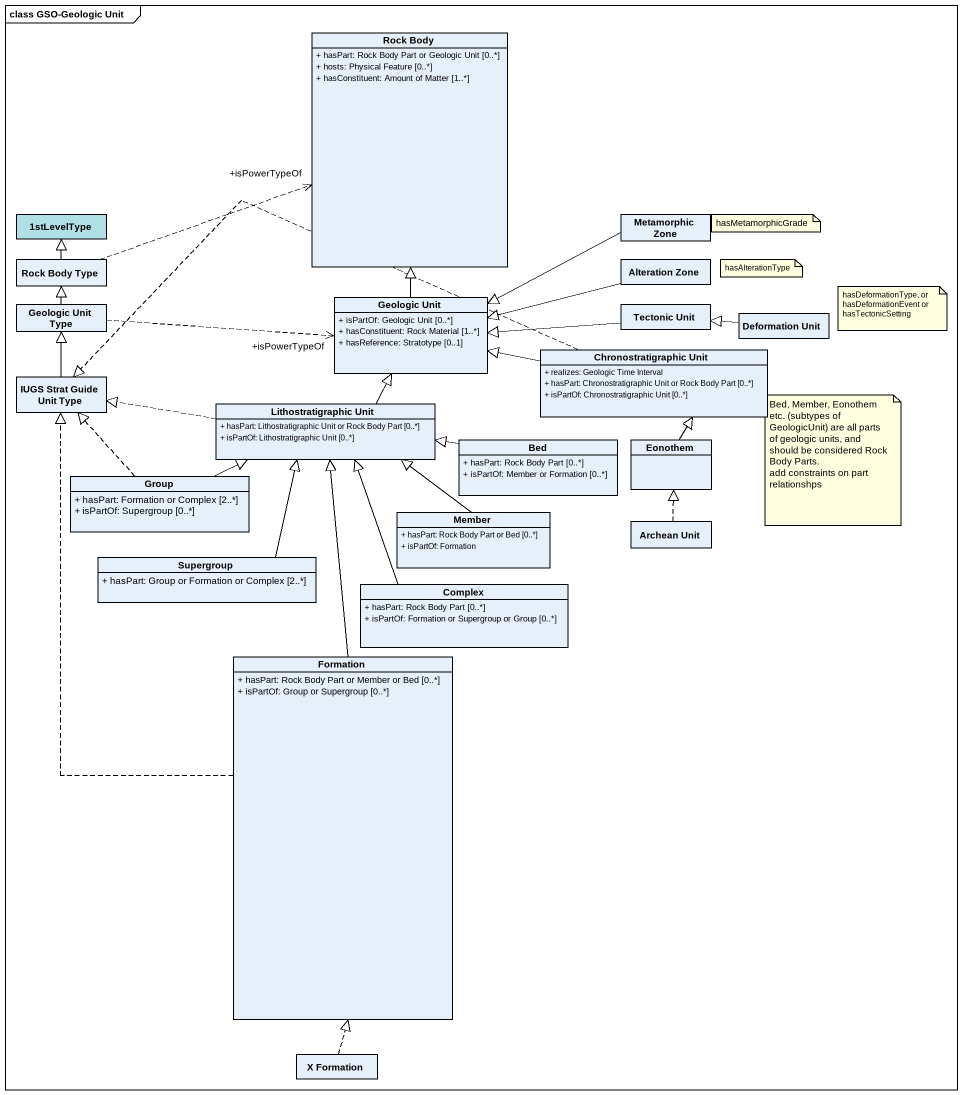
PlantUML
@startuml
mainframe class GSO-Geologic Unit
hide circle
hide empty members
skinparam classAttributeIconSize 0
class "Rock Body" as Rock_Body {
  + hasPart: Rock Body Part or Geologic Unit [0..*]
  + hosts: Physical Feature [0..*]
  + hasConstituent: Amount of Matter [1..*]
}
class "1stLevelType" as c1stLevelType #B0E0E6
class "Metamorphic Zone" as Metamorphic_Zone
class "Rock Body Type" as Rock_Body_Type
class "Alteration Zone" as Alteration_Zone
class "Geologic Unit Type" as Geologic_Unit_Type
class "Geologic Unit" as Geologic_Unit {
  + isPartOf: Geologic Unit [0..*]
  + hasConstituent: Rock Material [1..*]
  + hasReference: Stratotype [0..1]
}
class "Tectonic Unit" as Tectonic_Unit
class "Deformation Unit" as Deformation_Unit
class "Chronostratigraphic Unit" as Chronostratigraphic_Unit {
  + realizes: Geologic Time Interval
  + hasPart: Chronostratigraphic Unit or Rock Body Part [0..*]
  + isPartOf: Chronostratigraphic Unit [0..*]
}
class "IUGS Strat Guide Unit Type" as IUGS_Strat_Guide_Unit_Type
class "Lithostratigraphic Unit" as Lithostratigraphic_Unit {
  + hasPart: Lithostratigraphic Unit or Rock Body Part [0..*]
  + isPartOf: Lithostratigraphic Unit [0..*]
}
class Bed {
  + hasPart: Rock Body Part [0..*]
  + isPartOf: Member or Formation [0..*]
}
class Eonothem
class "Group" as Group_ {
  + hasPart: Formation or Complex [2..*]
  + isPartOf: Supergroup [0..*]
}
class Member {
  + hasPart: Rock Body Part or Bed [0..*]
  + isPartOf: Formation
}
class "Archean Unit" as Archean_Unit
class Supergroup {
  + hasPart: Group or Formation or Complex [2..*]
}
class Complex {
  + hasPart: Rock Body Part [0..*]
  + isPartOf: Formation or Supergroup or Group [0..*]
}
class Formation {
  + hasPart: Rock Body Part or Member or Bed [0..*]
  + isPartOf: Group or Supergroup [0..*]
}
class "X Formation" as X_Formation
Metamorphic_Zone -left-|> Geologic_Unit
Rock_Body_Type .right.> "+isPowerTypeOf" Rock_Body
Rock_Body_Type -up-|> c1stLevelType
Alteration_Zone -left-|> Geologic_Unit
Geologic_Unit_Type -up-|> Rock_Body_Type
Geologic_Unit_Type .right.> "+isPowerTypeOf" Geologic_Unit
Geologic_Unit -up-|> Rock_Body
Tectonic_Unit -left-|> Geologic_Unit
Deformation_Unit -left-|> Tectonic_Unit
Chronostratigraphic_Unit -left-|> Geologic_Unit
Chronostratigraphic_Unit .left.|> IUGS_Strat_Guide_Unit_Type
IUGS_Strat_Guide_Unit_Type -up-|> Geologic_Unit_Type
Lithostratigraphic_Unit -up-|> Geologic_Unit
Lithostratigraphic_Unit .left.|> IUGS_Strat_Guide_Unit_Type
Bed -left-|> Lithostratigraphic_Unit
Eonothem -up-|> Chronostratigraphic_Unit
Group_ .up.|> IUGS_Strat_Guide_Unit_Type
Group_ -right-|> Lithostratigraphic_Unit
Member -up-|> Lithostratigraphic_Unit
Archean_Unit .up.|> Eonothem
Supergroup -up-|> Lithostratigraphic_Unit
Complex -up-|> Lithostratigraphic_Unit
Formation .up.|> IUGS_Strat_Guide_Unit_Type
Formation -up-|> Lithostratigraphic_Unit
X_Formation .up.|> Formation
note as N1
  hasMetamorphicGrade
end note
note as N2
  hasAlterationType
end note
note as N3
  hasDeformationType, or hasDeformationEvent or hasTectonicSetting
end note
note as N4
  Bed, Member, Eonothem etc. (subtypes of GeologicUnit) are all parts of geologic units, and should be considered Rock Body Parts.
  add constraints on part relationshps
end note
@enduml
